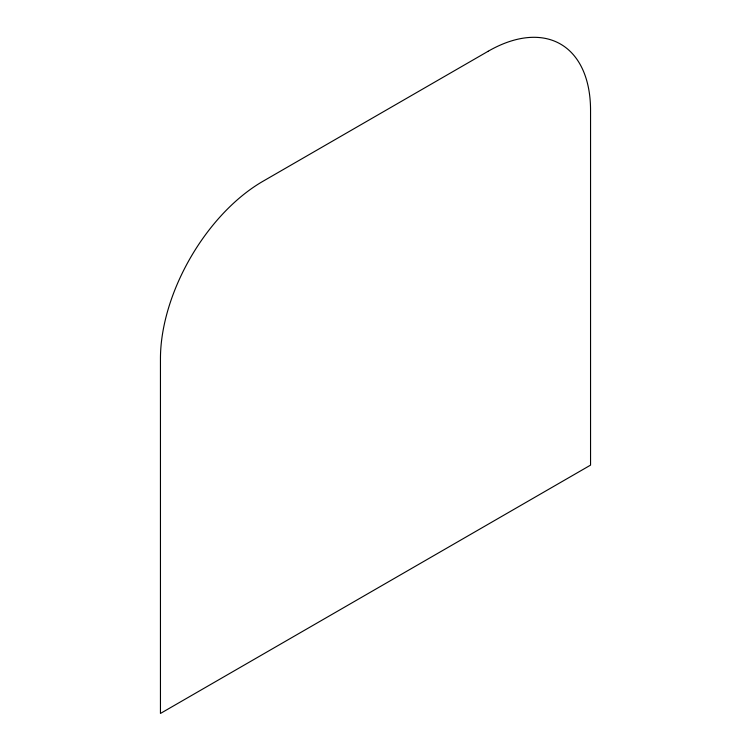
<?xml version="1.0" encoding="UTF-8"?>
<svg xmlns="http://www.w3.org/2000/svg" width="751" height="751" viewBox="0 0 751 751"><rect width="100%" height="100%" fill="white"/><g stroke="black" fill="none" stroke-linecap="round" stroke-linejoin="round"><path stroke-width="1.13" d="M488.141 51.265L262.859 181.338A144.821 83.614 -60 0 0 160.451 358.706L160.451 713.45L590.549 465.132L590.549 110.397A144.821 83.614 -60 0 0 488.141 51.265"/></g></svg>
